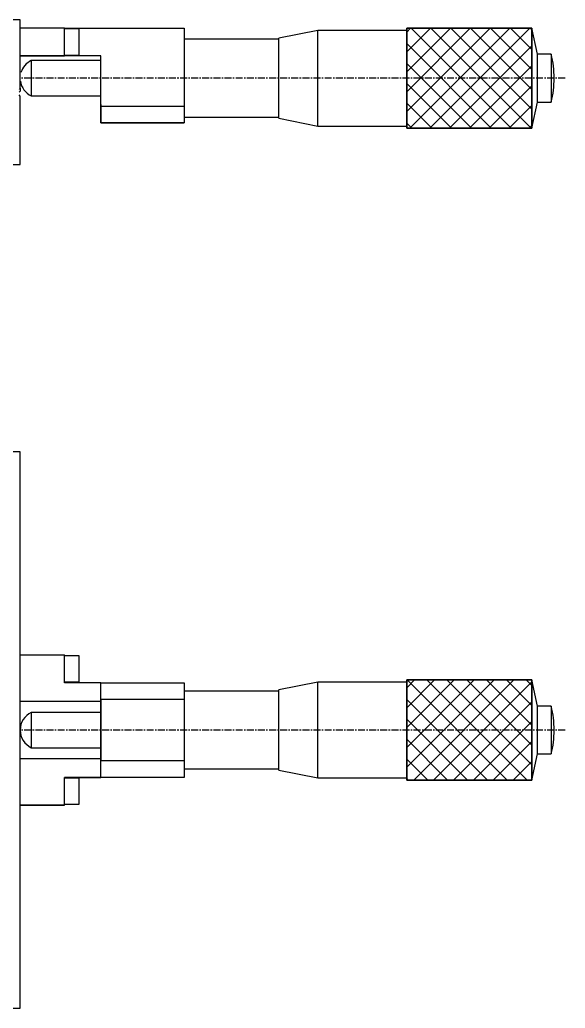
# Model space of a CAD drawing. Extents: x 349 to 905, y 78 to 441.
# Drawn here: x 521.5 to 619.6, y 261.6 to 439.2 of the extents above; entities that cross this region are included whole.
import ezdxf

# ---------------------------------------------------------------- set-up
doc = ezdxf.new("R2010")
doc.units = 0
doc.linetypes.add('CENTER', pattern=[2, 1.25, -0.25, 0.25, -0.25])
doc.layers.get('0').update_dxf_attribs({"linetype": 'CONTINUOUS'})
doc.layers.add('CENTER', color=1, linetype='CENTER')

msp = doc.modelspace()

# ---------------------------------------------------------------- linework, layer by layer
at = {"color": 7, "linetype": 'CONTINUOUS'}
for p, q in [((521.55, 439.23), (421.55, 439.23)), ((521.55, 426.93), (521.55, 439.23)), ((529.55, 437.73), (521.55, 437.73)), ((529.55, 437.73), (551.05, 437.73)), ((529.55, 432.73), (529.55, 437.73)), ((532.15, 437.58), (529.55, 437.58)), ((532.15, 432.88), (532.15, 437.58)), ((551.05, 437.73), (551.05, 423.73)), ((575.05, 437.33), (568.05, 435.93)), ((591.05, 437.33), (575.05, 437.33)), ((575.05, 420.13), (575.05, 437.33)), ((591.05, 437.73), (613.55, 437.73)), ((591.05, 419.73), (591.05, 437.73)), ((614.55, 433.03), (613.55, 437.73)), ((613.55, 437.73), (613.55, 419.73)), ((568.05, 435.73), (551.05, 435.73)), ((568.05, 421.53), (568.05, 435.93)), ((529.55, 432.73), (521.55, 432.73)), ((521.55, 432.73), (529.55, 432.73)), ((536.05, 431.91), (523.55, 431.91)), ((523.55, 431.91), (523.55, 425.56)), ((529.55, 432.88), (532.15, 432.88)), ((536.05, 432.73), (529.55, 432.73)), ((536.05, 432.73), (529.55, 432.73)), ((536.05, 422.23), (536.05, 432.73)), ((536.05, 423.73), (536.05, 432.73)), ((617.05, 433.03), (614.55, 433.03)), ((614.55, 424.43), (614.55, 433.03)), ((617.05, 433.03), (617.05, 424.43)), ((521.55, 426.93), (521.35, 426.73)), ((521.55, 426.43), (521.35, 426.23)), ((521.35, 426.23), (521.55, 426.43)), ((521.55, 426.93), (521.55, 426.43)), ((521.55, 425.53), (521.35, 425.73)), ((521.55, 413.23), (521.55, 425.53)), ((523.55, 425.56), (536.05, 425.56)), ((536.05, 423.98), (536.05, 423.73)), ((536.05, 422.23), (536.05, 423.98)), ((536.05, 423.73), (536.05, 420.73)), ((536.05, 420.73), (536.05, 423.73)), ((536.05, 423.73), (551.05, 423.73)), ((551.05, 423.73), (551.05, 420.73)), ((613.55, 419.73), (614.55, 424.43)), ((614.55, 424.43), (617.05, 424.43)), ((551.05, 421.73), (568.05, 421.73)), ((568.05, 421.53), (575.05, 420.13)), ((536.05, 420.73), (551.05, 420.73)), ((551.05, 420.73), (536.05, 420.73)), ((575.05, 420.13), (591.05, 420.13)), ((613.55, 419.73), (591.05, 419.73)), ((421.55, 413.23), (521.55, 413.23)), ((521.55, 361.58), (421.55, 361.58)), ((521.55, 261.58), (521.55, 361.58)), ((521.55, 325.08), (529.55, 325.08)), ((529.55, 320.08), (529.55, 325.08)), ((532.15, 324.93), (529.55, 324.93)), ((532.15, 322.58), (532.15, 324.93)), ((532.15, 320.23), (532.15, 322.58)), ((529.55, 320.23), (532.15, 320.23)), ((536.05, 320.08), (529.55, 320.08)), ((536.05, 320.08), (551.05, 320.08)), ((536.05, 317.08), (536.05, 320.08)), ((536.05, 316.71), (536.05, 320.08)), ((551.05, 320.08), (551.05, 317.08)), ((575.05, 320.18), (568.05, 318.78)), ((591.05, 320.18), (575.05, 320.18)), ((575.05, 302.98), (575.05, 320.18)), ((591.05, 320.58), (591.05, 320.18)), ((591.05, 320.58), (591.05, 302.58)), ((591.05, 320.58), (613.55, 320.58)), ((591.05, 302.58), (591.05, 320.58)), ((614.55, 315.88), (613.55, 320.58)), ((613.55, 311.58), (613.55, 320.58)), ((613.55, 320.58), (613.55, 302.58)), ((536.05, 305.08), (536.05, 318.08)), ((536.05, 316.71), (536.05, 318.08)), ((568.05, 318.58), (551.05, 318.58)), ((568.05, 304.38), (568.05, 318.78)), ((568.05, 318.58), (568.05, 318.78)), ((568.05, 304.58), (568.05, 318.58)), ((536.05, 316.71), (521.55, 316.71)), ((551.05, 317.08), (536.05, 317.08)), ((536.05, 317.08), (536.05, 306.08)), ((551.05, 317.08), (551.05, 306.08)), ((536.05, 314.76), (523.55, 314.76)), ((523.55, 314.76), (523.55, 311.58)), ((617.05, 315.88), (614.55, 315.88)), ((614.55, 311.58), (614.55, 315.88)), ((617.05, 315.88), (617.05, 307.28)), ((523.55, 311.58), (523.55, 308.41)), ((614.55, 307.28), (614.55, 311.58)), ((523.55, 308.41), (536.05, 308.41)), ((521.55, 306.46), (536.05, 306.46)), ((536.05, 305.08), (536.05, 306.46)), ((536.05, 303.08), (536.05, 306.46)), ((536.05, 303.08), (536.05, 306.08)), ((536.05, 306.08), (551.05, 306.08)), ((551.05, 306.08), (551.05, 303.08)), ((613.55, 302.58), (614.55, 307.28)), ((614.55, 307.28), (617.05, 307.28)), ((551.05, 304.58), (568.05, 304.58)), ((568.05, 304.38), (568.05, 304.58)), ((568.05, 304.38), (575.05, 302.98)), ((529.55, 298.08), (529.55, 303.08)), ((529.55, 303.08), (536.05, 303.08)), ((551.05, 303.08), (529.55, 303.08)), ((532.15, 302.93), (529.55, 302.93)), ((532.15, 300.58), (532.15, 302.93)), ((551.05, 303.08), (536.05, 303.08)), ((575.05, 302.98), (591.05, 302.98)), ((591.05, 302.98), (591.05, 302.58)), ((613.55, 302.58), (591.05, 302.58)), ((532.15, 298.23), (532.15, 300.58)), ((521.55, 298.08), (529.55, 298.08)), ((529.55, 298.08), (521.55, 298.08)), ((529.55, 298.23), (532.15, 298.23)), ((421.55, 261.58), (521.55, 261.58))]:
    msp.add_line(p, q, dxfattribs=at)
at = {"color": 3, "linetype": 'CONTINUOUS'}
for p, q in [((613.55, 437.73), (591.05, 437.73)), ((591.05, 437.73), (591.05, 419.73)), ((591.05, 437.03), (591.76, 437.73)), ((591.05, 433.45), (595.33, 437.73)), ((591.05, 429.88), (598.9, 437.73)), ((591.05, 426.31), (602.47, 437.73)), ((591.05, 422.74), (606.04, 437.73)), ((591.62, 419.73), (609.62, 437.73)), ((591.83, 437.73), (609.83, 419.73)), ((595.19, 419.73), (613.19, 437.73)), ((595.4, 437.73), (613.4, 419.73)), ((598.97, 437.73), (613.55, 423.15)), ((602.54, 437.73), (613.55, 426.73)), ((606.12, 437.73), (613.55, 430.3)), ((609.69, 437.73), (613.55, 433.87)), ((613.26, 437.73), (613.55, 437.44)), ((613.55, 419.73), (613.55, 437.73)), ((591.05, 434.94), (606.26, 419.73)), ((598.76, 419.73), (613.55, 434.53)), ((591.05, 431.37), (602.69, 419.73)), ((602.33, 419.73), (613.55, 430.95)), ((591.05, 427.8), (599.12, 419.73)), ((605.9, 419.73), (613.55, 427.38)), ((591.05, 424.23), (595.54, 419.73)), ((609.47, 419.73), (613.55, 423.81)), ((591.05, 420.65), (591.97, 419.73)), ((591.05, 419.73), (613.55, 419.73)), ((613.04, 419.73), (613.55, 420.24)), ((613.55, 320.58), (591.05, 320.58)), ((591.05, 319.17), (592.47, 320.58)), ((591.05, 315.6), (596.04, 320.58)), ((591.05, 312.03), (599.61, 320.58)), ((591.05, 308.45), (603.18, 320.58)), ((591.05, 304.88), (606.75, 320.58)), ((591.05, 302.98), (591.05, 320.18)), ((591.12, 320.58), (609.12, 302.58)), ((592.32, 302.58), (610.32, 320.58)), ((594.69, 320.58), (612.69, 302.58)), ((595.89, 302.58), (613.55, 320.24)), ((598.27, 320.58), (613.55, 305.3)), ((601.84, 320.58), (613.55, 308.87)), ((605.41, 320.58), (613.55, 312.44)), ((608.98, 320.58), (613.55, 316.01)), ((612.55, 320.58), (613.55, 319.58)), ((591.05, 317.08), (605.55, 302.58)), ((599.47, 302.58), (613.55, 316.67)), ((591.05, 313.51), (601.98, 302.58)), ((603.04, 302.58), (613.55, 313.1)), ((613.55, 302.58), (613.55, 311.58)), ((591.05, 309.94), (598.41, 302.58)), ((606.61, 302.58), (613.55, 309.53)), ((591.05, 306.37), (594.84, 302.58)), ((610.18, 302.58), (613.55, 305.95)), ((591.05, 302.8), (591.27, 302.58)), ((591.05, 302.58), (613.55, 302.58))]:
    msp.add_line(p, q, dxfattribs=at)
at = {"color": 7, "linetype": 'CONTINUOUS'}
for centre, radius, start, end in [((525.07, 428.73), 3.52, 115.5846, 163.1524), ((598.81, 428.73), 18.74, 0, 13.265), ((525.07, 428.73), 3.52, 188.3059, 244.4154), ((598.81, 428.73), 18.74, 346.735, 0), ((525.07, 311.58), 3.52, 115.5846, 180), ((598.81, 311.58), 18.74, 0, 13.265), ((525.07, 311.58), 3.52, 180, 244.4154), ((598.81, 311.58), 18.74, 346.735, 0)]:
    msp.add_arc(centre, radius, start, end, dxfattribs=at)
at = {"layer": 'CENTER', "color": 1, "linetype": 'CENTER'}
for p, q in [((619.55, 428.73), (521.55, 428.73)), ((619.55, 311.58), (521.55, 311.58))]:
    msp.add_line(p, q, dxfattribs=at)

doc.saveas('drawing.dxf')
